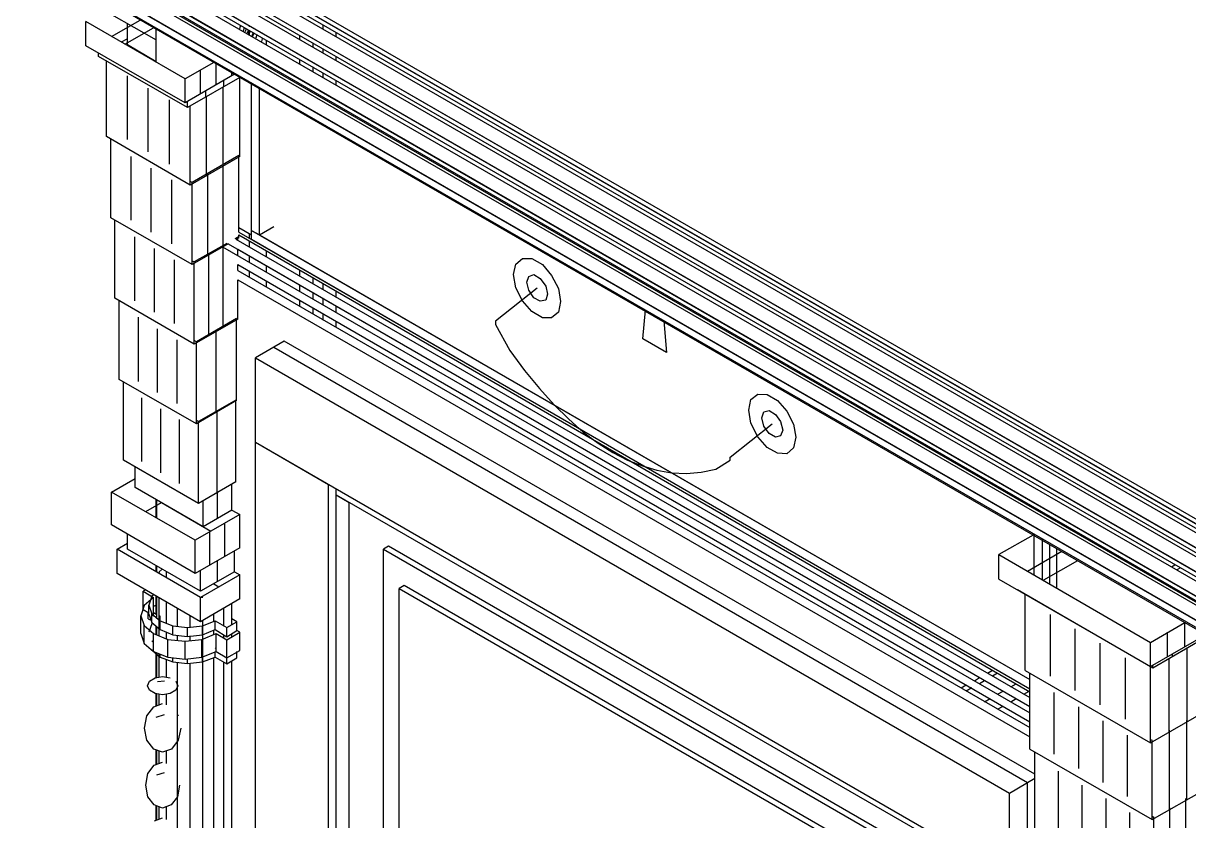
# Model space of a CAD drawing. Header units: inches. Extents: x 0.3 to 16.2, y 0.3 to 11.4.
# Drawn here: x 0.957 to 2.043, y 8.237 to 8.981 of the extents above; entities that cross this region are included whole.
import ezdxf

# ---------------------------------------------------------------- set-up
doc = ezdxf.new("R2010")
doc.units = ezdxf.units.IN
doc.header["$LTSCALE"] = 0.009843
doc.header["$MEASUREMENT"] = 0
doc.layers.add('GEOMETRY', color=7, linetype='Continuous')

msp = doc.modelspace()

# ---------------------------------------------------------------- linework, layer by layer
at = {"layer": 'GEOMETRY'}
for p, q in [((0.9634, 9.1409), (5.7374, 6.3846)), ((0.9634, 9.1409), (5.7374, 6.3846)), ((0.9638, 9.1453), (5.7374, 6.389)), ((0.9638, 9.1453), (5.7374, 6.389)), ((0.9638, 9.1409), (5.7374, 6.3846)), ((0.9567, 9.1366), (5.7374, 6.3764)), ((0.9567, 9.1366), (5.7374, 6.3764)), ((0.9634, 9.1366), (5.7374, 6.3803)), ((0.9567, 9.1224), (5.7374, 6.3626)), ((0.9634, 9.1185), (5.7374, 6.3622)), ((0.9634, 9.1185), (5.7374, 6.3622)), ((0.9634, 9.1185), (5.7374, 6.3622)), ((0.9567, 9.1142), (5.7374, 6.3539)), ((0.9567, 9.1142), (5.7374, 6.3539)), ((0.9634, 9.1142), (5.7374, 6.3579)), ((0.9567, 9.1), (5.7374, 6.3402)), ((0.9634, 9.0961), (5.7374, 6.3394)), ((0.9634, 9.0961), (5.7374, 6.3394)), ((0.9634, 9.0961), (5.7374, 6.3394)), ((0.9567, 9.0913), (5.7374, 6.3315)), ((0.9567, 9.0913), (5.7374, 6.3315)), ((0.9634, 9.0917), (5.7374, 6.3354)), ((0.9567, 9.0776), (5.7374, 6.3173)), ((0.9634, 9.0732), (5.7374, 6.3169)), ((0.9634, 9.0732), (5.7374, 6.3169)), ((0.9634, 9.0732), (5.7374, 6.3169)), ((0.9567, 9.0689), (5.7374, 6.3091)), ((0.9567, 9.0689), (5.7374, 6.3091)), ((0.9634, 9.0693), (5.7374, 6.313)), ((0.9567, 9.0551), (5.7374, 6.2949)), ((0.9634, 9.0508), (5.7374, 6.2945)), ((0.9685, 9.0413), (5.7378, 6.2878)), ((0.9803, 9.0331), (5.7382, 6.2858)), ((1.0394, 9.024), (5.7421, 6.3091)), ((1.0394, 9.024), (5.7421, 6.3091)), ((1.0661, 9.0142), (5.7449, 6.313)), ((1.0661, 9.0142), (5.7449, 6.313)), ((1.039, 8.9886), (1.0807, 8.965)), ((1.1075, 8.9287), (1.015, 8.9823)), ((1.1075, 8.9287), (1.015, 8.9823)), ((1.015, 8.9594), (1.015, 8.9823)), ((1.039, 8.9681), (1.0657, 8.9835)), ((1.0512, 8.961), (1.078, 8.9764)), ((1.0539, 8.9606), (1.0539, 8.9803)), ((1.0807, 8.965), (1.0807, 8.9752)), ((1.0807, 8.9441), (1.0807, 8.9748)), ((1.0807, 8.9441), (1.0807, 8.9748)), ((1.1591, 8.9787), (1.1583, 8.9752)), ((1.1626, 8.9764), (1.1618, 8.9732)), ((1.1646, 8.9756), (1.1634, 8.9724)), ((1.1665, 8.9744), (1.1654, 8.9713)), ((1.1673, 8.974), (1.1661, 8.9705)), ((1.1673, 8.9783), (1.1673, 8.9772)), ((1.2362, 8.9752), (1.2362, 8.9791)), ((1.2484, 8.9764), (1.2484, 8.9764)), ((1.0539, 8.9661), (1.048, 8.963)), ((1.0807, 8.965), (1.0807, 8.965)), ((1.1681, 8.9736), (1.1669, 8.9701)), ((1.1677, 8.9697), (1.1677, 8.9736)), ((1.1709, 8.972), (1.1697, 8.9685)), ((1.1717, 8.9717), (1.1705, 8.9681)), ((1.174, 8.9689), (1.1736, 8.9665)), ((1.1744, 8.9701), (1.174, 8.9689)), ((1.1795, 8.9661), (1.1787, 8.9634)), ((1.1795, 8.9669), (1.1795, 8.9661)), ((1.1835, 8.9606), (1.1835, 8.9646)), ((1.2146, 8.9654), (1.2146, 8.9693)), ((1.2146, 8.9654), (1.2146, 8.9693)), ((1.2484, 8.9681), (1.2484, 8.972)), ((1.1075, 8.9063), (1.015, 8.9594)), ((1.0268, 8.9496), (1.0268, 8.9528)), ((1.0539, 8.9606), (1.0807, 8.9449)), ((1.2268, 8.9583), (1.2268, 8.9622)), ((1.2362, 8.9528), (1.2362, 8.9567)), ((1.1098, 8.902), (1.0268, 8.9496)), ((1.0343, 8.8748), (1.0343, 8.9457)), ((1.1343, 8.9441), (1.1075, 8.9287)), ((1.1343, 8.9441), (1.1075, 8.9287)), ((1.1366, 8.9232), (1.1366, 8.9429)), ((1.2146, 8.9429), (1.2146, 8.9469)), ((1.2146, 8.9429), (1.2146, 8.9469)), ((1.2484, 8.9457), (1.2484, 8.9496)), ((1.0539, 8.872), (1.0539, 8.9315)), ((1.1535, 8.9331), (1.1075, 8.9063)), ((1.122, 8.9146), (1.122, 8.937)), ((1.1512, 8.9315), (1.1512, 8.9343)), ((1.2268, 8.9358), (1.2268, 8.9398)), ((1.2362, 8.9299), (1.2362, 8.9339)), ((1.0732, 8.8606), (1.0732, 8.9201)), ((1.1075, 8.9063), (1.1075, 8.9287)), ((1.1587, 8.9299), (1.1098, 8.902)), ((1.1429, 8.8476), (1.1429, 8.9213)), ((1.1437, 8.9217), (1.1437, 8.9272)), ((1.1587, 8.8563), (1.1587, 8.9299)), ((1.1693, 8.7874), (1.1693, 8.9252)), ((1.1768, 8.7831), (1.1768, 8.9209)), ((1.1768, 8.7917), (1.1768, 8.9197)), ((1.2484, 8.9232), (1.2484, 8.9272)), ((1.0929, 8.8492), (1.0929, 8.9091)), ((1.1268, 8.9118), (1.1268, 8.9173)), ((1.1276, 8.8386), (1.1276, 8.9122)), ((1.1098, 8.902), (1.1098, 8.9075)), ((1.1122, 8.8295), (1.1122, 8.9035)), ((1.1122, 8.8295), (1.0343, 8.8748)), ((1.0382, 8.7992), (1.0382, 8.8724)), ((1.0571, 8.7969), (1.0571, 8.8563)), ((1.1587, 8.8563), (1.1122, 8.8295)), ((1.1575, 8.8571), (1.1142, 8.8319)), ((1.1575, 8.8571), (1.1142, 8.8319)), ((1.1575, 8.7858), (1.1575, 8.8571)), ((1.076, 8.7858), (1.076, 8.8453)), ((1.1429, 8.772), (1.1429, 8.8488)), ((1.0953, 8.7748), (1.0953, 8.8346)), ((1.1142, 8.8319), (1.1122, 8.8331)), ((1.1142, 8.8319), (1.1122, 8.8331)), ((1.1287, 8.7638), (1.1287, 8.8402)), ((1.1142, 8.7555), (1.1142, 8.8319)), ((1.1142, 8.7555), (1.0382, 8.7992)), ((1.0421, 8.724), (1.0421, 8.7972)), ((1.1575, 8.7902), (1.1693, 8.7831)), ((1.1768, 8.7831), (1.1902, 8.7909)), ((1.0606, 8.7217), (1.0606, 8.7815)), ((1.1567, 8.7811), (1.1539, 8.7795)), ((1.1567, 8.7811), (1.1539, 8.7795)), ((1.1575, 8.7803), (1.1547, 8.7791)), ((1.1547, 8.7791), (1.8949, 8.3516)), ((1.1547, 8.7791), (1.8949, 8.3516)), ((1.1567, 8.778), (1.1567, 8.7811)), ((1.1575, 8.7858), (1.8949, 8.3598)), ((1.1575, 8.7858), (1.8949, 8.3598)), ((1.1575, 8.7831), (1.8949, 8.3571)), ((1.1575, 8.7803), (1.1575, 8.7831)), ((1.1677, 8.7799), (1.1677, 8.7843)), ((1.1693, 8.7874), (1.8949, 8.3685)), ((1.1693, 8.7874), (1.8949, 8.3685)), ((1.1693, 8.7874), (1.1768, 8.7831)), ((1.1693, 8.7791), (1.1693, 8.7874)), ((1.1693, 8.7791), (1.8949, 8.3598)), ((1.1768, 8.7831), (1.8949, 8.3685)), ((1.0791, 8.711), (1.0791, 8.7705)), ((1.1476, 8.7748), (1.1142, 8.7555)), ((1.1465, 8.7752), (1.1161, 8.7579)), ((1.1465, 8.7752), (1.1161, 8.7579)), ((1.1425, 8.772), (1.8949, 8.3374)), ((1.1425, 8.772), (1.8949, 8.3374)), ((1.1429, 8.6969), (1.1429, 8.7732)), ((1.1476, 8.7748), (1.8949, 8.3433)), ((1.1567, 8.7697), (1.8949, 8.3433)), ((1.1567, 8.7638), (1.1567, 8.7697)), ((1.1677, 8.7717), (1.1677, 8.7772)), ((1.1835, 8.7626), (1.1835, 8.7681)), ((1.0976, 8.7004), (1.0976, 8.7598)), ((1.1161, 8.7579), (1.1142, 8.7587)), ((1.1161, 8.7579), (1.1142, 8.7587)), ((1.1161, 8.6811), (1.1161, 8.7579)), ((1.1295, 8.689), (1.1295, 8.7654)), ((1.1677, 8.7575), (1.1677, 8.763)), ((1.4157, 8.7559), (1.422, 8.761)), ((1.422, 8.761), (1.4307, 8.761)), ((1.4307, 8.761), (1.4406, 8.7555)), ((1.1567, 8.7555), (1.8949, 8.3291)), ((1.1567, 8.7555), (1.8949, 8.3291)), ((1.1567, 8.75), (1.1567, 8.7555)), ((1.1567, 8.75), (1.8949, 8.3236)), ((1.1567, 8.75), (1.8949, 8.3236)), ((1.1677, 8.7433), (1.1677, 8.7492)), ((1.1835, 8.7484), (1.1835, 8.7539)), ((1.2146, 8.7445), (1.2146, 8.75)), ((1.2146, 8.7445), (1.2146, 8.75)), ((1.4138, 8.7461), (1.4157, 8.7559)), ((1.4157, 8.7339), (1.4138, 8.7461)), ((1.428, 8.7445), (1.4327, 8.7461)), ((1.4327, 8.7461), (1.4386, 8.7425)), ((1.4406, 8.7555), (1.4492, 8.7453)), ((1.1567, 8.7413), (1.8949, 8.315)), ((1.1567, 8.7047), (1.1567, 8.7413)), ((1.1835, 8.7343), (1.1835, 8.7402)), ((1.2146, 8.7303), (1.2146, 8.7362)), ((1.2146, 8.7303), (1.2146, 8.7362)), ((1.2268, 8.7374), (1.2268, 8.7429)), ((1.2362, 8.7319), (1.2362, 8.7374)), ((1.426, 8.739), (1.428, 8.7445)), ((1.428, 8.7315), (1.426, 8.739)), ((1.4386, 8.7425), (1.4437, 8.7354)), ((1.4437, 8.7354), (1.4453, 8.728)), ((1.4492, 8.7453), (1.4555, 8.7331)), ((1.1161, 8.6811), (1.0421, 8.724)), ((1.2268, 8.7232), (1.2268, 8.7291)), ((1.2484, 8.7248), (1.2484, 8.7303)), ((1.4358, 8.7335), (1.3969, 8.7028)), ((1.422, 8.7217), (1.4157, 8.7339)), ((1.4327, 8.7244), (1.428, 8.7315)), ((1.4386, 8.7213), (1.4327, 8.7244)), ((1.4453, 8.728), (1.4437, 8.7224)), ((1.4555, 8.7331), (1.4575, 8.7209)), ((1.0461, 8.6484), (1.0461, 8.7217)), ((1.2146, 8.7165), (1.2146, 8.722)), ((1.2146, 8.7165), (1.2146, 8.722)), ((1.2268, 8.7094), (1.2268, 8.715)), ((1.2362, 8.7177), (1.2362, 8.7232)), ((1.2484, 8.7106), (1.2484, 8.7165)), ((1.4307, 8.7118), (1.422, 8.7217)), ((1.4437, 8.7224), (1.4386, 8.7213)), ((1.4575, 8.7209), (1.4555, 8.711)), ((1.0642, 8.6465), (1.0642, 8.7063)), ((1.1567, 8.7047), (1.1161, 8.6811)), ((1.1555, 8.7051), (1.1181, 8.6835)), ((1.1555, 8.7051), (1.1181, 8.6835)), ((1.1555, 8.6287), (1.1555, 8.7051)), ((1.2362, 8.7035), (1.2362, 8.7094)), ((1.2484, 8.6969), (1.2484, 8.7024)), ((1.3969, 8.7028), (1.3969, 8.6996)), ((1.4406, 8.7059), (1.4307, 8.7118)), ((1.4492, 8.7059), (1.4406, 8.7059)), ((1.4555, 8.711), (1.4492, 8.7059)), ((1.5343, 8.6862), (1.5366, 8.713)), ((1.5539, 8.7031), (1.5563, 8.6736)), ((1.0819, 8.6362), (1.0819, 8.6957)), ((1.1366, 8.6177), (1.1366, 8.6945)), ((1.3969, 8.6996), (1.4102, 8.6752)), ((1.1, 8.626), (1.1, 8.6854)), ((1.1181, 8.6835), (1.1161, 8.6846)), ((1.1181, 8.6835), (1.1161, 8.6846)), ((1.1181, 8.6071), (1.1181, 8.6835)), ((1.2, 8.6839), (1.1732, 8.6685)), ((1.2, 8.6839), (1.1902, 8.6783)), ((1.8996, 8.2803), (1.2, 8.6839)), ((1.8996, 8.2803), (1.2, 8.6839)), ((1.5563, 8.6736), (1.5343, 8.6862)), ((1.1902, 8.6783), (1.8929, 8.2724)), ((1.1902, 8.6783), (1.8929, 8.2724)), ((1.4102, 8.6752), (1.424, 8.6567)), ((1.1732, 8.6685), (1.876, 8.2626)), ((1.1732, 8.6685), (1.876, 8.2626)), ((1.1732, 8.5898), (1.1732, 8.6685)), ((1.1181, 8.6071), (1.0461, 8.6484)), ((1.424, 8.6567), (1.4378, 8.6398)), ((1.05, 8.5732), (1.05, 8.6465)), ((1.4378, 8.6398), (1.4516, 8.6248)), ((1.0673, 8.5717), (1.0673, 8.6311)), ((1.1555, 8.6287), (1.1181, 8.6071)), ((1.1547, 8.6291), (1.1201, 8.6091)), ((1.1547, 8.6291), (1.1201, 8.6091)), ((1.1547, 8.5528), (1.1547, 8.6291)), ((1.6331, 8.6197), (1.635, 8.6295)), ((1.635, 8.6295), (1.6413, 8.6346)), ((1.6413, 8.6346), (1.65, 8.6343)), ((1.65, 8.6343), (1.6598, 8.6287)), ((1.6598, 8.6287), (1.6685, 8.6189)), ((1.085, 8.5614), (1.085, 8.6209)), ((1.1374, 8.5429), (1.1374, 8.6193)), ((1.4516, 8.6248), (1.4654, 8.6114)), ((1.635, 8.6075), (1.6331, 8.6197)), ((1.6453, 8.6126), (1.6469, 8.6181)), ((1.6469, 8.6181), (1.652, 8.6193)), ((1.652, 8.6193), (1.6579, 8.6157)), ((1.6579, 8.6157), (1.6626, 8.6091)), ((1.6685, 8.6189), (1.6748, 8.6067)), ((1.1024, 8.5512), (1.1024, 8.611)), ((1.1201, 8.6091), (1.1181, 8.6102)), ((1.1201, 8.6091), (1.1181, 8.6102)), ((1.1201, 8.5327), (1.1201, 8.6091)), ((1.4654, 8.6114), (1.4787, 8.5992)), ((1.6157, 8.576), (1.6547, 8.6071)), ((1.6413, 8.5949), (1.635, 8.6075)), ((1.6469, 8.6047), (1.6453, 8.6126)), ((1.652, 8.598), (1.6469, 8.6047)), ((1.6626, 8.6091), (1.6646, 8.6012)), ((1.6748, 8.6067), (1.6768, 8.5945)), ((1.4787, 8.5992), (1.4925, 8.589)), ((1.65, 8.585), (1.6413, 8.5949)), ((1.6579, 8.5945), (1.652, 8.598)), ((1.6626, 8.5957), (1.6579, 8.5945)), ((1.6646, 8.6012), (1.6626, 8.5957)), ((1.6768, 8.5945), (1.6748, 8.5846)), ((1.1732, 8.5898), (1.876, 8.1839)), ((1.1732, 8.5898), (1.2413, 8.5504)), ((1.1732, 8.5898), (1.2413, 8.5504)), ((1.1732, 7.3075), (1.1732, 8.5898)), ((1.4925, 8.589), (1.5063, 8.5803)), ((1.6598, 8.5795), (1.65, 8.585)), ((1.6748, 8.5846), (1.6685, 8.5791)), ((1.1201, 8.5327), (1.05, 8.5732)), ((1.5063, 8.5803), (1.5201, 8.5732)), ((1.5201, 8.5732), (1.5339, 8.5677)), ((1.6024, 8.5646), (1.6157, 8.5732)), ((1.6157, 8.5732), (1.6157, 8.576)), ((1.6685, 8.5791), (1.6598, 8.5795)), ((1.061, 8.5476), (1.061, 8.5669)), ((1.5339, 8.5677), (1.5472, 8.5638)), ((1.5472, 8.5638), (1.561, 8.5614)), ((1.561, 8.5614), (1.5748, 8.5606)), ((1.5748, 8.5606), (1.5886, 8.5618)), ((1.5886, 8.5618), (1.6024, 8.5646)), ((1.039, 8.5433), (1.061, 8.5559)), ((1.1547, 8.5528), (1.1201, 8.5327)), ((1.1512, 8.5264), (1.1512, 8.5508)), ((1.2413, 7.2681), (1.2413, 8.5504)), ((1.1169, 8.4984), (1.039, 8.5433)), ((1.1169, 8.4984), (1.039, 8.5433)), ((1.039, 8.5126), (1.039, 8.5433)), ((1.1244, 8.511), (1.061, 8.5476)), ((1.1378, 8.5189), (1.1378, 8.5429)), ((1.2484, 8.5406), (1.2484, 8.5461)), ((1.2484, 8.5406), (1.8079, 8.2177)), ((1.2484, 8.5406), (1.2606, 8.5335)), ((1.2484, 8.5406), (1.2606, 8.5335)), ((1.2484, 7.2862), (1.2484, 8.5406)), ((1.0709, 8.5252), (1.0854, 8.5335)), ((1.0807, 8.5193), (1.0807, 8.5362)), ((1.0807, 8.5193), (1.0807, 8.5362)), ((1.0807, 8.5197), (1.0807, 8.5362)), ((1.0811, 8.5193), (1.0811, 8.5358)), ((1.0854, 8.5335), (1.1315, 8.5067)), ((1.1244, 8.511), (1.1244, 8.5354)), ((1.2606, 7.2795), (1.2606, 8.5335)), ((1.1587, 8.5224), (1.1169, 8.4984)), ((1.1587, 8.5224), (1.1169, 8.4984)), ((1.1512, 8.5264), (1.1244, 8.511)), ((1.1512, 8.5264), (1.1587, 8.5224)), ((1.1587, 8.4913), (1.1587, 8.5224)), ((1.1169, 8.4673), (1.039, 8.5126)), ((1.1445, 8.4835), (1.1445, 8.5146)), ((1.0539, 8.4902), (1.0539, 8.5039)), ((1.1169, 8.4673), (1.1169, 8.4984)), ((1.1307, 8.4756), (1.1307, 8.5063)), ((1.898, 8.5031), (1.8661, 8.485)), ((1.8992, 8.4657), (1.8992, 8.5039)), ((1.9067, 8.4618), (1.9067, 8.4996)), ((1.0441, 8.4902), (1.0539, 8.4957)), ((1.122, 8.4449), (1.0441, 8.4902)), ((1.122, 8.4449), (1.0441, 8.4902)), ((1.0441, 8.4673), (1.0441, 8.4902)), ((1.122, 8.4508), (1.0539, 8.4902)), ((1.1587, 8.4913), (1.1169, 8.4673)), ((1.1535, 8.4689), (1.1535, 8.4886)), ((1.2972, 8.4929), (1.2925, 8.4902)), ((1.2925, 8.4902), (1.7811, 8.2079)), ((1.2925, 8.4902), (1.7811, 8.2079)), ((1.2925, 7.2976), (1.2925, 8.4902)), ((1.7858, 8.2106), (1.2972, 8.4929)), ((1.8661, 8.485), (2.0075, 8.4031)), ((1.8661, 8.485), (2.0075, 8.4031)), ((1.8661, 8.4622), (1.8661, 8.485)), ((1.9248, 8.4878), (1.8929, 8.4693)), ((1.9138, 8.4575), (1.9138, 8.4941)), ((1.9201, 8.4539), (1.9201, 8.4906)), ((1.9201, 8.4539), (1.9201, 8.4906)), ((1.0807, 8.4689), (1.0807, 8.4744)), ((1.0807, 8.4689), (1.0807, 8.4744)), ((1.0807, 8.4689), (1.0807, 8.4744)), ((1.0807, 8.4689), (1.0807, 8.4744)), ((1.1378, 8.4598), (1.1378, 8.4795)), ((1.9394, 8.4791), (1.9079, 8.461)), ((2.0272, 8.4736), (2.0303, 8.4756)), ((1.122, 8.4224), (1.0441, 8.4673)), ((1.0811, 8.4685), (1.0811, 8.474)), ((1.0835, 8.4689), (1.0831, 8.4673)), ((1.0862, 8.4713), (1.0835, 8.4689)), ((1.0902, 8.4634), (1.0902, 8.4689)), ((1.122, 8.4508), (1.122, 8.4705)), ((1.1535, 8.4689), (1.122, 8.4508)), ((1.1587, 8.4661), (1.122, 8.4449)), ((1.1587, 8.4661), (1.122, 8.4449)), ((1.1535, 8.4689), (1.1587, 8.4661)), ((1.1587, 8.4437), (1.1587, 8.4661)), ((2.0354, 8.4728), (2.0319, 8.4709)), ((1.139, 8.4547), (1.1343, 8.4575)), ((1.3118, 8.4563), (1.3071, 8.4535)), ((1.3071, 8.4535), (1.7567, 8.1937)), ((1.3071, 8.4535), (1.7567, 8.1937)), ((1.3071, 7.3059), (1.3071, 8.4535)), ((1.7614, 8.1965), (1.3118, 8.4563)), ((1.8661, 8.4622), (2.0075, 8.3807)), ((1.8835, 8.4524), (2.0098, 8.3795)), ((1.0709, 8.452), (1.0685, 8.4508)), ((1.0685, 8.4508), (1.078, 8.4449)), ((1.0685, 8.4508), (1.078, 8.4449)), ((1.0685, 8.4339), (1.0685, 8.4508)), ((1.078, 8.4449), (1.0693, 8.4374)), ((1.0732, 8.4508), (1.0811, 8.4461)), ((1.0764, 8.4461), (1.0736, 8.4378)), ((1.0783, 8.4476), (1.0764, 8.4461)), ((1.078, 8.428), (1.078, 8.4449)), ((1.0807, 8.4295), (1.0807, 8.4465)), ((1.0807, 8.4295), (1.0807, 8.4465)), ((1.0807, 8.4295), (1.0807, 8.4461)), ((1.0807, 8.4295), (1.0807, 8.4461)), ((1.0811, 8.426), (1.0811, 8.4461)), ((1.0811, 8.4291), (1.0811, 8.4461)), ((1.0835, 8.4091), (1.0835, 8.4445)), ((1.0835, 8.4445), (1.0843, 8.4445)), ((1.1217, 8.4453), (1.124, 8.4453)), ((1.1217, 8.4453), (1.124, 8.4453)), ((1.122, 8.4224), (1.122, 8.4449)), ((1.1587, 8.4437), (1.122, 8.4224)), ((1.8906, 8.3768), (1.8906, 8.4484)), ((1.0693, 8.4374), (1.0661, 8.428)), ((1.0685, 8.4339), (1.0736, 8.4307)), ((1.0732, 8.4252), (1.0732, 8.4311)), ((1.0736, 8.4378), (1.0764, 8.4299)), ((1.0736, 8.4378), (1.0764, 8.4299)), ((1.0736, 8.4295), (1.0736, 8.4378)), ((1.0807, 8.4378), (1.078, 8.4366)), ((1.078, 8.4311), (1.0811, 8.4291)), ((1.078, 8.4311), (1.0811, 8.4291)), ((1.0902, 8.4209), (1.0902, 8.4409)), ((1.0902, 8.4209), (1.0902, 8.4409)), ((1.1004, 8.4181), (1.1004, 8.435)), ((1.1437, 8.4181), (1.1437, 8.435)), ((1.1512, 8.4197), (1.1512, 8.4394)), ((1.0661, 8.428), (1.0693, 8.4189)), ((1.0661, 8.428), (1.0693, 8.4189)), ((1.0661, 8.4114), (1.0661, 8.428)), ((1.0732, 8.4252), (1.0764, 8.4236)), ((1.0736, 8.4295), (1.0764, 8.4217)), ((1.0764, 8.4205), (1.0736, 8.4126)), ((1.0764, 8.4217), (1.0764, 8.4299)), ((1.0764, 8.4299), (1.0843, 8.4232)), ((1.0764, 8.4299), (1.0843, 8.4232)), ((1.0764, 8.4291), (1.078, 8.428)), ((1.0764, 8.4217), (1.0843, 8.415)), ((1.0768, 8.4213), (1.0764, 8.4205)), ((1.0835, 8.428), (1.0843, 8.4276)), ((1.0835, 8.428), (1.0843, 8.4276)), ((1.0843, 8.4276), (1.0835, 8.4268)), ((1.0843, 8.4189), (1.0843, 8.4276)), ((1.0843, 8.415), (1.0843, 8.4232)), ((1.0843, 8.4232), (1.0961, 8.4185)), ((1.0843, 8.4232), (1.0961, 8.4185)), ((1.1122, 8.4173), (1.1122, 8.428)), ((1.1236, 8.4185), (1.1354, 8.4232)), ((1.1236, 8.4185), (1.1354, 8.4232)), ((1.124, 7.2642), (1.124, 8.4236)), ((1.1343, 8.4228), (1.1343, 8.4295)), ((1.1354, 8.415), (1.1354, 8.4232)), ((1.1354, 8.4232), (1.1465, 8.4169)), ((1.1354, 8.4232), (1.1465, 8.4169)), ((1.1465, 8.4169), (1.1559, 8.4224)), ((1.1465, 8.4169), (1.1559, 8.4224)), ((1.1559, 8.4224), (1.1512, 8.4252)), ((1.1559, 8.4142), (1.1559, 8.4224)), ((1.9142, 8.3717), (1.9142, 8.4291)), ((2.0075, 8.4031), (2.0394, 8.4217)), ((2.0075, 8.4031), (2.0394, 8.4217)), ((2.0394, 8.3992), (2.0394, 8.4217)), ((1.0661, 8.4114), (1.0693, 8.402)), ((1.0693, 8.402), (1.0693, 8.4189)), ((1.0693, 8.4189), (1.078, 8.4114)), ((1.0693, 8.4189), (1.078, 8.4114)), ((1.078, 8.3945), (1.078, 8.4114)), ((1.078, 8.4114), (1.0913, 8.4059)), ((1.078, 8.4114), (1.0913, 8.4059)), ((1.0807, 8.4102), (1.0807, 8.4181)), ((1.0807, 8.4102), (1.0807, 8.4181)), ((1.0807, 8.4102), (1.0807, 8.4177)), ((1.0807, 8.4102), (1.0807, 8.4177)), ((1.0811, 8.4102), (1.0811, 8.4173)), ((1.0811, 8.4102), (1.0811, 8.4173)), ((1.0843, 8.415), (1.0961, 8.4102)), ((1.0902, 8.4067), (1.0902, 8.4126)), ((1.0902, 8.4067), (1.0902, 8.4126)), ((1.0961, 8.4102), (1.0961, 8.4185)), ((1.0961, 8.4185), (1.1098, 8.4169)), ((1.0961, 8.4185), (1.1098, 8.4169)), ((1.0961, 8.4102), (1.1098, 8.4087)), ((1.1004, 8.4051), (1.1004, 8.4098)), ((1.1098, 8.4169), (1.1236, 8.4185)), ((1.1098, 8.4169), (1.1236, 8.4185)), ((1.1098, 8.4087), (1.1098, 8.4169)), ((1.1098, 8.4087), (1.1236, 8.4102)), ((1.1122, 8.4047), (1.1122, 8.4091)), ((1.1232, 8.4059), (1.1366, 8.4114)), ((1.1232, 8.4059), (1.1366, 8.4114)), ((1.1236, 8.4102), (1.1236, 8.4185)), ((1.1236, 8.4102), (1.1354, 8.415)), ((1.1343, 8.4102), (1.1343, 8.4142)), ((1.1354, 8.415), (1.1465, 8.4083)), ((1.1366, 8.3945), (1.1366, 8.4114)), ((1.1366, 8.4114), (1.1465, 8.4055)), ((1.1366, 8.4114), (1.1465, 8.4055)), ((1.1437, 8.4071), (1.1437, 8.4098)), ((1.1465, 8.4083), (1.1465, 8.4169)), ((1.1465, 8.4083), (1.1559, 8.4142)), ((1.1465, 8.4055), (1.1587, 8.4126)), ((1.1465, 8.4055), (1.1587, 8.4126)), ((1.1512, 8.4083), (1.1512, 8.4114)), ((1.1587, 8.4126), (1.1559, 8.4142)), ((1.1587, 8.3957), (1.1587, 8.4126)), ((1.9374, 8.3583), (1.9374, 8.4157)), ((2.0075, 8.3807), (2.0587, 8.4102)), ((2.0098, 8.3795), (2.061, 8.4091)), ((2.0232, 8.3902), (2.0232, 8.4126)), ((1.0693, 8.402), (1.078, 8.3945)), ((1.0764, 8.4047), (1.078, 8.4031)), ((1.0764, 8.4047), (1.078, 8.4031)), ((1.0913, 8.3894), (1.0913, 8.4059)), ((1.0913, 8.4059), (1.1075, 8.4043)), ((1.0913, 8.4059), (1.1075, 8.4043)), ((1.1075, 8.4043), (1.1232, 8.4059)), ((1.1075, 8.4043), (1.1232, 8.4059)), ((1.1075, 8.3874), (1.1075, 8.4043)), ((1.1232, 8.3894), (1.1232, 8.4059)), ((1.1354, 8.398), (1.1366, 8.3972)), ((1.1354, 8.398), (1.1366, 8.3972)), ((1.1465, 8.3886), (1.1465, 8.4055)), ((1.9606, 8.3449), (1.9606, 8.4024)), ((2.0075, 8.3807), (2.0075, 8.4031)), ((1.0764, 8.3961), (1.0843, 8.3894)), ((1.078, 8.3945), (1.0913, 8.3894)), ((1.0807, 8.3701), (1.0807, 8.3925)), ((1.0807, 8.3701), (1.0807, 8.3925)), ((1.0807, 8.3701), (1.0807, 8.3925)), ((1.0807, 8.3701), (1.0807, 8.3925)), ((1.0811, 8.3705), (1.0811, 8.3921)), ((1.0811, 8.3705), (1.0811, 8.3921)), ((1.0835, 8.3709), (1.0835, 8.3921)), ((1.0843, 8.3894), (1.0843, 8.3921)), ((1.0843, 8.3894), (1.0961, 8.385)), ((1.0913, 8.3894), (1.1075, 8.3874)), ((1.0961, 8.385), (1.0961, 8.3886)), ((1.1075, 8.3874), (1.1232, 8.3894)), ((1.1098, 8.3835), (1.1098, 8.3878)), ((1.1232, 8.3894), (1.1366, 8.3945)), ((1.1232, 8.3933), (1.1236, 8.3933)), ((1.1232, 8.3933), (1.1236, 8.3933)), ((1.1236, 8.385), (1.1236, 8.3933)), ((1.1236, 8.385), (1.1354, 8.3894)), ((1.1343, 7.5228), (1.1343, 8.389)), ((1.1354, 8.3894), (1.1354, 8.3941)), ((1.1354, 8.3894), (1.1465, 8.3831)), ((1.1366, 8.3945), (1.1465, 8.3886)), ((1.1465, 8.3886), (1.1587, 8.3957)), ((1.1465, 8.3831), (1.1465, 8.3917)), ((1.1465, 8.3831), (1.1559, 8.3886)), ((1.1559, 8.3886), (1.1559, 8.3945)), ((1.9843, 8.3315), (1.9843, 8.3886)), ((2.0248, 8.3193), (2.0248, 8.3878)), ((2.028, 8.3898), (2.028, 8.3925)), ((2.0417, 8.3291), (2.0417, 8.3976)), ((1.0902, 8.3705), (1.0902, 8.387)), ((1.0902, 8.3705), (1.0902, 8.387)), ((1.0961, 8.385), (1.1098, 8.3835)), ((1.1004, 7.5181), (1.1004, 8.3843)), ((1.1098, 8.3835), (1.1236, 8.385)), ((1.1122, 7.5173), (1.1122, 8.3835)), ((1.1437, 7.5185), (1.1437, 8.3846)), ((1.1512, 7.5197), (1.1512, 8.3858)), ((1.8555, 8.3744), (1.8602, 8.3772)), ((1.8906, 8.3768), (2.0075, 8.3094)), ((2.0075, 8.3094), (2.0075, 8.3807)), ((2.0098, 8.3795), (2.0098, 8.3823)), ((1.0724, 8.3626), (1.0744, 8.3669)), ((1.0744, 8.3669), (1.0795, 8.3701)), ((1.0795, 8.3701), (1.0866, 8.3713)), ((1.0819, 8.3665), (1.0882, 8.3673)), ((1.0866, 8.3713), (1.0937, 8.3701)), ((1.0988, 8.3669), (1.1008, 8.3626)), ((1.8433, 8.3673), (1.848, 8.3705)), ((1.8528, 8.3673), (1.848, 8.3646)), ((1.865, 8.3744), (1.8602, 8.3717)), ((1.8949, 8.3035), (1.8949, 8.3744)), ((1.0744, 8.3587), (1.0724, 8.3626)), ((1.0795, 8.3555), (1.0744, 8.3587)), ((1.0866, 8.3543), (1.0795, 8.3555)), ((1.0807, 8.3441), (1.0807, 8.3551)), ((1.0807, 8.3441), (1.0807, 8.3551)), ((1.0807, 8.3441), (1.0807, 8.3551)), ((1.0807, 8.3441), (1.0807, 8.3551)), ((1.0811, 8.3441), (1.0811, 8.3551)), ((1.0811, 8.3441), (1.0811, 8.3551)), ((1.0835, 8.3449), (1.0835, 8.3547)), ((1.0937, 8.3555), (1.0866, 8.3543)), ((1.0902, 8.3449), (1.0902, 8.3547)), ((1.0902, 8.3449), (1.0902, 8.3547)), ((1.0988, 8.3587), (1.0937, 8.3555)), ((1.1008, 8.3626), (1.0988, 8.3587)), ((1.8311, 8.3606), (1.8358, 8.3634)), ((1.8409, 8.3606), (1.8358, 8.3575)), ((1.865, 8.3547), (1.8701, 8.3575)), ((1.865, 8.3547), (1.8701, 8.3575)), ((1.8772, 8.3618), (1.8823, 8.3646)), ((1.8772, 8.3618), (1.8823, 8.3646)), ((1.8894, 8.3547), (1.8945, 8.3575)), ((1.8894, 8.3547), (1.8945, 8.3575)), ((1.8894, 8.3547), (1.8945, 8.3575)), ((1.9177, 8.2988), (1.9177, 8.3563)), ((1.0783, 8.3429), (1.0866, 8.3461)), ((1.8528, 8.3476), (1.8579, 8.3508)), ((1.8528, 8.3476), (1.8579, 8.3508)), ((1.865, 8.3409), (1.8701, 8.3437)), ((1.865, 8.3409), (1.8701, 8.3437)), ((1.865, 8.3409), (1.8701, 8.3437)), ((1.8772, 8.3476), (1.8823, 8.3508)), ((1.8772, 8.3476), (1.8823, 8.3508)), ((1.8772, 8.3476), (1.8823, 8.3508)), ((1.0697, 8.3232), (1.072, 8.3346)), ((1.072, 8.3346), (1.0783, 8.3429)), ((1.0807, 8.3335), (1.0882, 8.3358)), ((1.1004, 8.3358), (1.1012, 8.3346)), ((1.9406, 8.2854), (1.9406, 8.3429)), ((2.0075, 8.3094), (2.0587, 8.339)), ((1.072, 8.3118), (1.0697, 8.3232)), ((1.1035, 8.3232), (1.1012, 8.3118)), ((1.9634, 8.2724), (1.9634, 8.3299)), ((2.0413, 8.2563), (2.0413, 8.3303)), ((1.0783, 8.3035), (1.072, 8.3118)), ((1.1012, 8.3118), (1.0949, 8.3035)), ((1.9862, 8.2594), (1.9862, 8.3165)), ((2.0075, 8.3126), (2.0091, 8.3118)), ((2.0075, 8.3126), (2.0091, 8.3118)), ((2.0091, 8.2378), (2.0091, 8.3118)), ((2.0252, 8.2469), (2.0252, 8.3213)), ((1.0866, 8.3008), (1.0783, 8.3035)), ((1.0807, 8.2894), (1.0807, 8.3028)), ((1.0807, 8.2894), (1.0807, 8.3028)), ((1.0807, 8.289), (1.0807, 8.3028)), ((1.0807, 8.289), (1.0807, 8.3028)), ((1.0811, 8.2894), (1.0811, 8.3028)), ((1.0811, 8.2894), (1.0811, 8.3028)), ((1.0835, 8.2902), (1.0835, 8.3016)), ((1.0949, 8.3035), (1.0866, 8.3008)), ((1.0902, 8.2902), (1.0902, 8.302)), ((1.0902, 8.2902), (1.0902, 8.302)), ((1.8949, 8.3035), (2.0091, 8.2378)), ((1.8996, 8.2299), (1.8996, 8.3008)), ((1.0787, 8.2886), (1.0866, 8.2913)), ((1.0709, 8.2701), (1.0728, 8.2807)), ((1.0728, 8.2807), (1.0787, 8.2886)), ((1.0811, 8.2795), (1.0882, 8.2819)), ((1.9217, 8.2256), (1.9217, 8.2831)), ((1.0728, 8.2591), (1.0709, 8.2701)), ((1.1024, 8.2701), (1.1004, 8.2591)), ((1.876, 8.2626), (1.8996, 8.2764)), ((1.876, 8.2626), (1.8996, 8.2764)), ((1.8929, 8.2724), (1.8996, 8.2764)), ((1.8929, 8.2724), (1.8996, 8.2764)), ((1.8929, 6.8327), (1.8929, 8.2724)), ((1.9437, 8.213), (1.9437, 8.2701)), ((1.0787, 8.2516), (1.0728, 8.2591)), ((1.1004, 8.2591), (1.0945, 8.2516)), ((1.876, 8.1839), (1.876, 8.2626)), ((1.9661, 8.2), (1.9661, 8.2575)), ((2.0091, 8.2378), (2.0571, 8.2654)), ((2.0406, 8.1835), (2.0406, 8.2575)), ((1.0866, 8.2484), (1.0787, 8.2516)), ((1.0807, 8.237), (1.0807, 8.2508)), ((1.0807, 8.237), (1.0807, 8.2508)), ((1.0807, 8.237), (1.0807, 8.2508)), ((1.0807, 8.237), (1.0807, 8.2508)), ((1.0811, 8.2374), (1.0811, 8.2504)), ((1.0811, 8.2374), (1.0811, 8.2504)), ((1.0835, 8.2382), (1.0835, 8.2496)), ((1.0945, 8.2516), (1.0866, 8.2484)), ((1.0902, 8.2378), (1.0902, 8.25)), ((1.0902, 8.2378), (1.0902, 8.25)), ((2.0256, 8.1748), (2.0256, 8.2488)), ((1.0791, 8.2366), (1.0866, 8.2394)), ((1.9882, 8.1874), (1.9882, 8.2445)), ((2.0091, 8.2409), (2.0106, 8.2402)), ((2.0091, 8.2409), (2.0106, 8.2402)), ((2.0106, 8.1661), (2.0106, 8.2402))]:
    msp.add_line(p, q, dxfattribs=at)

doc.saveas('drawing.dxf')
